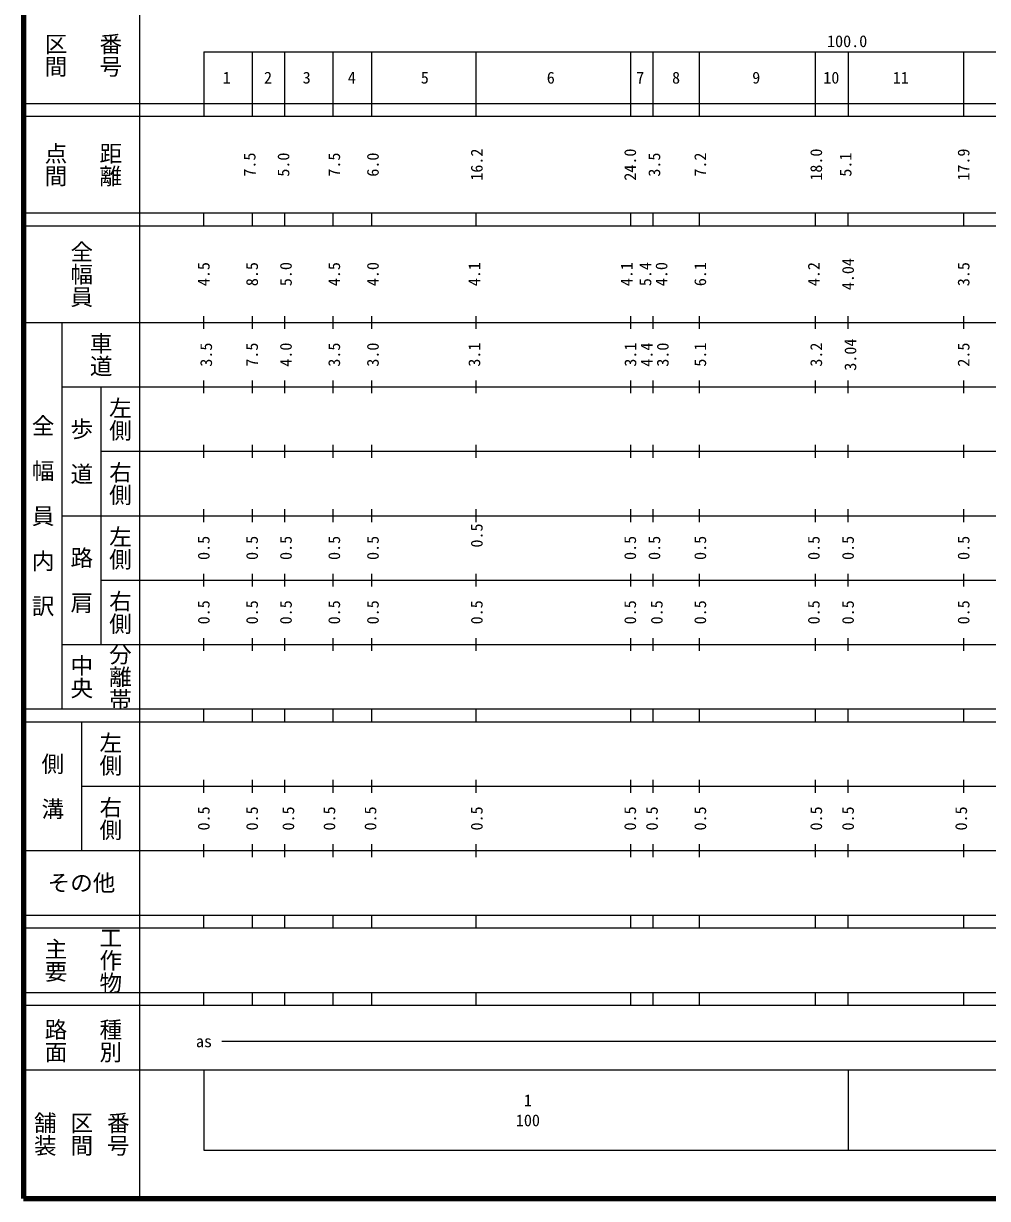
# Model space of a CAD drawing. Units: millimetres on the paper, enlarged 1000 times. Extents: x 40000 to 680000, y 20000 to 380000.
# Drawn here: x 40000 to 189629, y 20000 to 202409 of the extents above; entities that cross this region are included whole.
import ezdxf
from ezdxf.enums import TextEntityAlignment as Align

# ---------------------------------------------------------------- set-up
doc = ezdxf.new("R2010")
doc.units = ezdxf.units.MM
doc.header["$LTSCALE"] = 1000
doc.layers.add('M-TTL', color=2, linetype='Continuous', lineweight=13)
doc.layers.add('M-TTL-BAND', color=7, linetype='Continuous', lineweight=25)
doc.styles.add('@ＭＳ ゴシック', font='')
doc.styles.add('ＭＳ ゴシック', font='')
doc.styles.get('@ＭＳ ゴシック').set_extended_font_data('@MS Gothic')
doc.styles.get('ＭＳ ゴシック').set_extended_font_data('MS Gothic')

msp = doc.modelspace()

# ---------------------------------------------------------------- linework, layer by layer
at = {"layer": 'M-TTL', "lineweight": 140}
for p, q in [((40000, 380000), (40000, 20000)), ((40000, 20000), (680000, 20000))]:
    msp.add_line(p, q, dxfattribs=at)
at = {"layer": 'M-TTL-BAND'}
for p, q in [((58000, 370000), (58000, 20000)), ((68000, 198000), (579000, 198000)), ((68000, 198000), (68000, 188000)), ((75500, 198000), (75500, 188000)), ((80500, 198000), (80500, 188000)), ((88000, 198000), (88000, 188000)), ((94000, 198000), (94000, 188000)), ((110200, 198000), (110200, 188000)), ((134200, 198000), (134200, 188000)), ((137700, 198000), (137700, 188000)), ((144900, 198000), (144900, 188000)), ((162900, 198000), (162900, 188000)), ((168000, 198000), (168000, 188000)), ((185900, 198000), (185900, 188000)), ((40000, 190000), (579000, 190000)), ((40000, 188000), (579000, 188000)), ((40000, 173000), (579000, 173000)), ((68000, 171000), (68000, 173000)), ((75500, 173000), (75500, 171000)), ((80500, 173000), (80500, 171000)), ((88000, 173000), (88000, 171000)), ((94000, 173000), (94000, 171000)), ((110200, 173000), (110200, 171000)), ((134200, 173000), (134200, 171000)), ((137700, 173000), (137700, 171000)), ((144900, 173000), (144900, 171000)), ((162900, 173000), (162900, 171000)), ((168000, 171000), (168000, 173000)), ((185900, 173000), (185900, 171000)), ((40000, 171000), (579000, 171000)), ((68000, 155000), (68000, 157000)), ((75500, 157000), (75500, 155000)), ((80500, 157000), (80500, 155000)), ((88000, 157000), (88000, 155000)), ((94000, 157000), (94000, 155000)), ((110200, 157000), (110200, 155000)), ((134200, 157000), (134200, 155000)), ((137700, 157000), (137700, 155000)), ((144900, 157000), (144900, 155000)), ((162900, 157000), (162900, 155000)), ((168000, 155000), (168000, 157000)), ((185900, 157000), (185900, 155000)), ((40000, 156000), (579000, 156000)), ((46000, 96000), (46000, 156000)), ((46000, 146000), (579000, 146000)), ((52000, 146000), (52000, 106000)), ((68000, 145000), (68000, 147000)), ((75500, 147000), (75500, 145000)), ((80500, 147000), (80500, 145000)), ((88000, 147000), (88000, 145000)), ((94000, 147000), (94000, 145000)), ((110200, 147000), (110200, 145000)), ((134200, 147000), (134200, 145000)), ((137700, 147000), (137700, 145000)), ((144900, 147000), (144900, 145000)), ((162900, 147000), (162900, 145000)), ((168000, 145000), (168000, 147000)), ((185900, 147000), (185900, 145000)), ((68000, 135000), (68000, 137000)), ((75500, 137000), (75500, 135000)), ((80500, 137000), (80500, 135000)), ((88000, 137000), (88000, 135000)), ((94000, 137000), (94000, 135000)), ((110200, 137000), (110200, 135000)), ((134200, 137000), (134200, 135000)), ((137700, 137000), (137700, 135000)), ((144900, 137000), (144900, 135000)), ((162900, 137000), (162900, 135000)), ((168000, 135000), (168000, 137000)), ((185900, 137000), (185900, 135000)), ((52000, 136000), (579000, 136000)), ((46000, 126000), (579000, 126000)), ((68000, 125000), (68000, 127000)), ((75500, 127000), (75500, 125000)), ((80500, 127000), (80500, 125000)), ((88000, 127000), (88000, 125000)), ((94000, 127000), (94000, 125000)), ((110200, 127000), (110200, 125000)), ((134200, 127000), (134200, 125000)), ((137700, 127000), (137700, 125000)), ((144900, 127000), (144900, 125000)), ((162900, 127000), (162900, 125000)), ((168000, 125000), (168000, 127000)), ((185900, 127000), (185900, 125000)), ((68000, 115000), (68000, 117000)), ((75500, 117000), (75500, 115000)), ((80500, 117000), (80500, 115000)), ((88000, 117000), (88000, 115000)), ((94000, 117000), (94000, 115000)), ((110200, 117000), (110200, 115000)), ((134200, 117000), (134200, 115000)), ((137700, 117000), (137700, 115000)), ((144900, 117000), (144900, 115000)), ((162900, 117000), (162900, 115000)), ((168000, 115000), (168000, 117000)), ((185900, 117000), (185900, 115000)), ((52000, 116000), (579000, 116000)), ((46000, 106000), (579000, 106000)), ((68000, 105000), (68000, 107000)), ((75500, 107000), (75500, 105000)), ((80500, 107000), (80500, 105000)), ((88000, 107000), (88000, 105000)), ((94000, 107000), (94000, 105000)), ((110200, 107000), (110200, 105000)), ((134200, 107000), (134200, 105000)), ((137700, 107000), (137700, 105000)), ((144900, 107000), (144900, 105000)), ((162900, 107000), (162900, 105000)), ((168000, 105000), (168000, 107000)), ((185900, 107000), (185900, 105000)), ((40000, 96000), (579000, 96000)), ((68000, 94000), (68000, 96000)), ((75500, 96000), (75500, 94000)), ((80500, 96000), (80500, 94000)), ((88000, 96000), (88000, 94000)), ((94000, 96000), (94000, 94000)), ((110200, 96000), (110200, 94000)), ((134200, 96000), (134200, 94000)), ((137700, 96000), (137700, 94000)), ((144900, 96000), (144900, 94000)), ((162900, 96000), (162900, 94000)), ((168000, 94000), (168000, 96000)), ((185900, 96000), (185900, 94000)), ((40000, 94000), (579000, 94000)), ((49000, 94000), (49000, 74000)), ((49000, 84000), (579000, 84000)), ((68000, 83000), (68000, 85000)), ((75500, 85000), (75500, 83000)), ((80500, 85000), (80500, 83000)), ((88000, 85000), (88000, 83000)), ((94000, 85000), (94000, 83000)), ((110200, 85000), (110200, 83000)), ((134200, 85000), (134200, 83000)), ((137700, 85000), (137700, 83000)), ((144900, 85000), (144900, 83000)), ((162900, 85000), (162900, 83000)), ((168000, 83000), (168000, 85000)), ((185900, 85000), (185900, 83000)), ((68000, 73000), (68000, 75000)), ((75500, 75000), (75500, 73000)), ((80500, 75000), (80500, 73000)), ((88000, 75000), (88000, 73000)), ((94000, 75000), (94000, 73000)), ((110200, 75000), (110200, 73000)), ((134200, 75000), (134200, 73000)), ((137700, 75000), (137700, 73000)), ((144900, 75000), (144900, 73000)), ((162900, 75000), (162900, 73000)), ((168000, 73000), (168000, 75000)), ((185900, 75000), (185900, 73000)), ((40000, 74000), (579000, 74000)), ((40000, 64000), (579000, 64000)), ((68000, 62000), (68000, 64000)), ((75500, 64000), (75500, 62000)), ((80500, 64000), (80500, 62000)), ((88000, 64000), (88000, 62000)), ((94000, 64000), (94000, 62000)), ((110200, 64000), (110200, 62000)), ((134200, 64000), (134200, 62000)), ((137700, 64000), (137700, 62000)), ((144900, 64000), (144900, 62000)), ((162900, 64000), (162900, 62000)), ((168000, 62000), (168000, 64000)), ((185900, 64000), (185900, 62000)), ((40000, 62000), (579000, 62000)), ((40000, 52000), (579000, 52000)), ((68000, 50000), (68000, 52000)), ((75500, 52000), (75500, 50000)), ((80500, 52000), (80500, 50000)), ((88000, 52000), (88000, 50000)), ((94000, 52000), (94000, 50000)), ((110200, 52000), (110200, 50000)), ((134200, 52000), (134200, 50000)), ((137700, 52000), (137700, 50000)), ((144900, 52000), (144900, 50000)), ((162900, 52000), (162900, 50000)), ((168000, 50000), (168000, 52000)), ((185900, 52000), (185900, 50000)), ((40000, 50000), (579000, 50000)), ((70805, 44406), (248400, 44406)), ((40000, 40000), (579000, 40000)), ((68000, 40000), (68000, 27500)), ((168000, 40000), (168000, 27500)), ((68000, 27500), (579000, 27500))]:
    msp.add_line(p, q, dxfattribs=at)

# ---------------------------------------------------------------- texts
for s, height, rotation, style, p in [('番号', 2566, 270, '@ＭＳ ゴシック', (53500, 197500)), ('区間', 2566, 270, '@ＭＳ ゴシック', (45000, 197500)), ('点間', 2566, 270, '@ＭＳ ゴシック', (45000, 180500)), ('距離', 2566, 270, '@ＭＳ ゴシック', (53500, 180500)), ('16.2', 1833, 90, 'ＭＳ ゴシック', (110346, 180500)), ('24.0', 1833, 90, 'ＭＳ ゴシック', (134159, 180500)), ('18.0', 1833, 90, 'ＭＳ ゴシック', (163035, 180500)), ('17.9', 1833, 90, 'ＭＳ ゴシック', (185911, 180500)), ('7.5', 1833, 90, 'ＭＳ ゴシック', (75095, 180500)), ('5.0', 1833, 90, 'ＭＳ ゴシック', (80345, 180500)), ('7.5', 1833, 90, 'ＭＳ ゴシック', (88220, 180500)), ('6.0', 1833, 90, 'ＭＳ ゴシック', (94220, 180500)), ('3.5', 1833, 90, 'ＭＳ ゴシック', (137910, 180500)), ('7.2', 1833, 90, 'ＭＳ ゴシック', (145035, 180500)), ('5.1', 1833, 90, 'ＭＳ ゴシック', (167595, 180500)), ('全幅員', 2566, 270, '@ＭＳ ゴシック', (49000, 163500)), ('4.5', 1833, 90, 'ＭＳ ゴシック', (67969, 163500)), ('8.5', 1833, 90, 'ＭＳ ゴシック', (75470, 163500)), ('5.0', 1833, 90, 'ＭＳ ゴシック', (80720, 163500)), ('4.5', 1833, 90, 'ＭＳ ゴシック', (88220, 163500)), ('4.0', 1833, 90, 'ＭＳ ゴシック', (94220, 163500)), ('4.1', 1833, 90, 'ＭＳ ゴシック', (109971, 163500)), ('4.1', 1833, 90, 'ＭＳ ゴシック', (133619, 163500)), ('5.4', 1833, 90, 'ＭＳ ゴシック', (136528, 163500)), ('4.0', 1833, 90, 'ＭＳ ゴシック', (139020, 163500)), ('6.1', 1833, 90, 'ＭＳ ゴシック', (145035, 163500)), ('4.2', 1833, 90, 'ＭＳ ゴシック', (162660, 163500)), ('4.04', 1833, 90, 'ＭＳ ゴシック', (167969, 163500)), ('3.5', 1833, 90, 'ＭＳ ゴシック', (185911, 163500)), ('車道', 2566, 270, '@ＭＳ ゴシック', (52000, 151000)), ('3.04', 1833, 90, 'ＭＳ ゴシック', (168344, 151000)), ('3.5', 1833, 90, 'ＭＳ ゴシック', (68344, 151000)), ('7.5', 1833, 90, 'ＭＳ ゴシック', (75470, 151000)), ('4.0', 1833, 90, 'ＭＳ ゴシック', (80720, 151000)), ('3.5', 1833, 90, 'ＭＳ ゴシック', (88220, 151000)), ('3.0', 1833, 90, 'ＭＳ ゴシック', (94220, 151000)), ('3.1', 1833, 90, 'ＭＳ ゴシック', (109971, 151000)), ('3.1', 1833, 90, 'ＭＳ ゴシック', (134200, 151000)), ('4.4', 1833, 90, 'ＭＳ ゴシック', (136727, 151000)), ('3.0', 1833, 90, 'ＭＳ ゴシック', (139218, 151000)), ('5.1', 1833, 90, 'ＭＳ ゴシック', (145035, 151000)), ('3.2', 1833, 90, 'ＭＳ ゴシック', (163035, 151000)), ('2.5', 1833, 90, 'ＭＳ ゴシック', (185911, 151000)), ('左側', 2566, 270, '@ＭＳ ゴシック', (55000, 141000)), ('全\u3000幅\u3000員\u3000内\u3000訳', 2566, 270, '@ＭＳ ゴシック', (43000, 126000)), ('歩\u3000道', 2566, 270, '@ＭＳ ゴシック', (49000, 136000)), ('右側', 2566, 270, '@ＭＳ ゴシック', (55000, 131000)), ('左側', 2566, 270, '@ＭＳ ゴシック', (55000, 121000)), ('0.5', 1833, 90, 'ＭＳ ゴシック', (110346, 122925)), ('0.5', 1833, 90, 'ＭＳ ゴシック', (67969, 121000)), ('0.5', 1833, 90, 'ＭＳ ゴシック', (75470, 121000)), ('0.5', 1833, 90, 'ＭＳ ゴシック', (80720, 121000)), ('0.5', 1833, 90, 'ＭＳ ゴシック', (88220, 121000)), ('0.5', 1833, 90, 'ＭＳ ゴシック', (94220, 121000)), ('0.5', 1833, 90, 'ＭＳ ゴシック', (134159, 121000)), ('0.5', 1833, 90, 'ＭＳ ゴシック', (137910, 121000)), ('0.5', 1833, 90, 'ＭＳ ゴシック', (145035, 121000)), ('0.5', 1833, 90, 'ＭＳ ゴシック', (162660, 121000)), ('0.5', 1833, 90, 'ＭＳ ゴシック', (167969, 121000)), ('0.5', 1833, 90, 'ＭＳ ゴシック', (185911, 121000)), ('路\u3000肩', 2566, 270, '@ＭＳ ゴシック', (49000, 116000)), ('右側', 2566, 270, '@ＭＳ ゴシック', (55000, 111000)), ('0.5', 1833, 90, 'ＭＳ ゴシック', (67969, 111000)), ('0.5', 1833, 90, 'ＭＳ ゴシック', (75470, 111000)), ('0.5', 1833, 90, 'ＭＳ ゴシック', (80720, 111000)), ('0.5', 1833, 90, 'ＭＳ ゴシック', (88220, 111000)), ('0.5', 1833, 90, 'ＭＳ ゴシック', (94220, 111000)), ('0.5', 1833, 90, 'ＭＳ ゴシック', (110346, 111000)), ('0.5', 1833, 90, 'ＭＳ ゴシック', (134159, 111000)), ('0.5', 1833, 90, 'ＭＳ ゴシック', (138285, 111000)), ('0.5', 1833, 90, 'ＭＳ ゴシック', (145035, 111000)), ('0.5', 1833, 90, 'ＭＳ ゴシック', (162660, 111000)), ('0.5', 1833, 90, 'ＭＳ ゴシック', (167969, 111000)), ('0.5', 1833, 90, 'ＭＳ ゴシック', (185911, 111000)), ('分離帯', 2566, 270, '@ＭＳ ゴシック', (55000, 101000)), ('中央', 2566, 270, '@ＭＳ ゴシック', (49000, 101000)), ('左側', 2566, 270, '@ＭＳ ゴシック', (53500, 89000)), ('側\u3000溝', 2566, 270, '@ＭＳ ゴシック', (44500, 84000)), ('右側', 2566, 270, '@ＭＳ ゴシック', (53500, 79000)), ('0.5', 1833, 90, 'ＭＳ ゴシック', (67969, 79000)), ('0.5', 1833, 90, 'ＭＳ ゴシック', (75470, 79000)), ('0.5', 1833, 90, 'ＭＳ ゴシック', (81095, 79000)), ('0.5', 1833, 90, 'ＭＳ ゴシック', (87470, 79000)), ('0.5', 1833, 90, 'ＭＳ ゴシック', (93845, 79000)), ('0.5', 1833, 90, 'ＭＳ ゴシック', (110346, 79000)), ('0.5', 1833, 90, 'ＭＳ ゴシック', (134159, 79000)), ('0.5', 1833, 90, 'ＭＳ ゴシック', (137534, 79000)), ('0.5', 1833, 90, 'ＭＳ ゴシック', (145035, 79000)), ('0.5', 1833, 90, 'ＭＳ ゴシック', (163035, 79000)), ('0.5', 1833, 90, 'ＭＳ ゴシック', (167969, 79000)), ('0.5', 1833, 90, 'ＭＳ ゴシック', (185536, 79000)), ('主要', 2566, 270, '@ＭＳ ゴシック', (45000, 57000)), ('工作物', 2566, 270, '@ＭＳ ゴシック', (53500, 57000)), ('路面', 2566, 270, '@ＭＳ ゴシック', (45000, 44500)), ('種別', 2566, 270, '@ＭＳ ゴシック', (53500, 44500)), ('舗装', 2566, 270, '@ＭＳ ゴシック', (43333, 30000)), ('区間', 2566, 270, '@ＭＳ ゴシック', (49000, 30000)), ('番号', 2566, 270, '@ＭＳ ゴシック', (54667, 30000))]:
    msp.add_text(s, height=height, rotation=rotation, dxfattribs=dict(at, style=style)).set_placement(p, align=Align.MIDDLE_CENTER)
at = {"layer": 'M-TTL-BAND', "style": 'ＭＳ ゴシック'}
msp.add_text('100.0', height=1833, dxfattribs=at).set_placement((167844, 198195), align=Align.BOTTOM_CENTER)
for s, height, p in [('1', 1833, (71543, 194000)), ('2', 1833, (77954, 194000)), ('3', 1833, (83954, 194000)), ('4', 1833, (90954, 194000)), ('5', 1833, (102288, 194000)), ('6', 1833, (121844, 194000)), ('7', 1833, (135734, 194000)), ('8', 1833, (141289, 194000)), ('9', 1833, (153734, 194000)), ('10', 1833, (165387, 194000)), ('11', 1833, (176176, 194000)), ('その他', 2566, (49000, 69000)), ('as', 1833, (68006, 44406)), ('1', 1833, (118288, 35238)), ('100', 1833, (118288, 32131))]:
    msp.add_text(s, height=height, dxfattribs=at).set_placement(p, align=Align.MIDDLE_CENTER)

doc.saveas('drawing.dxf')
